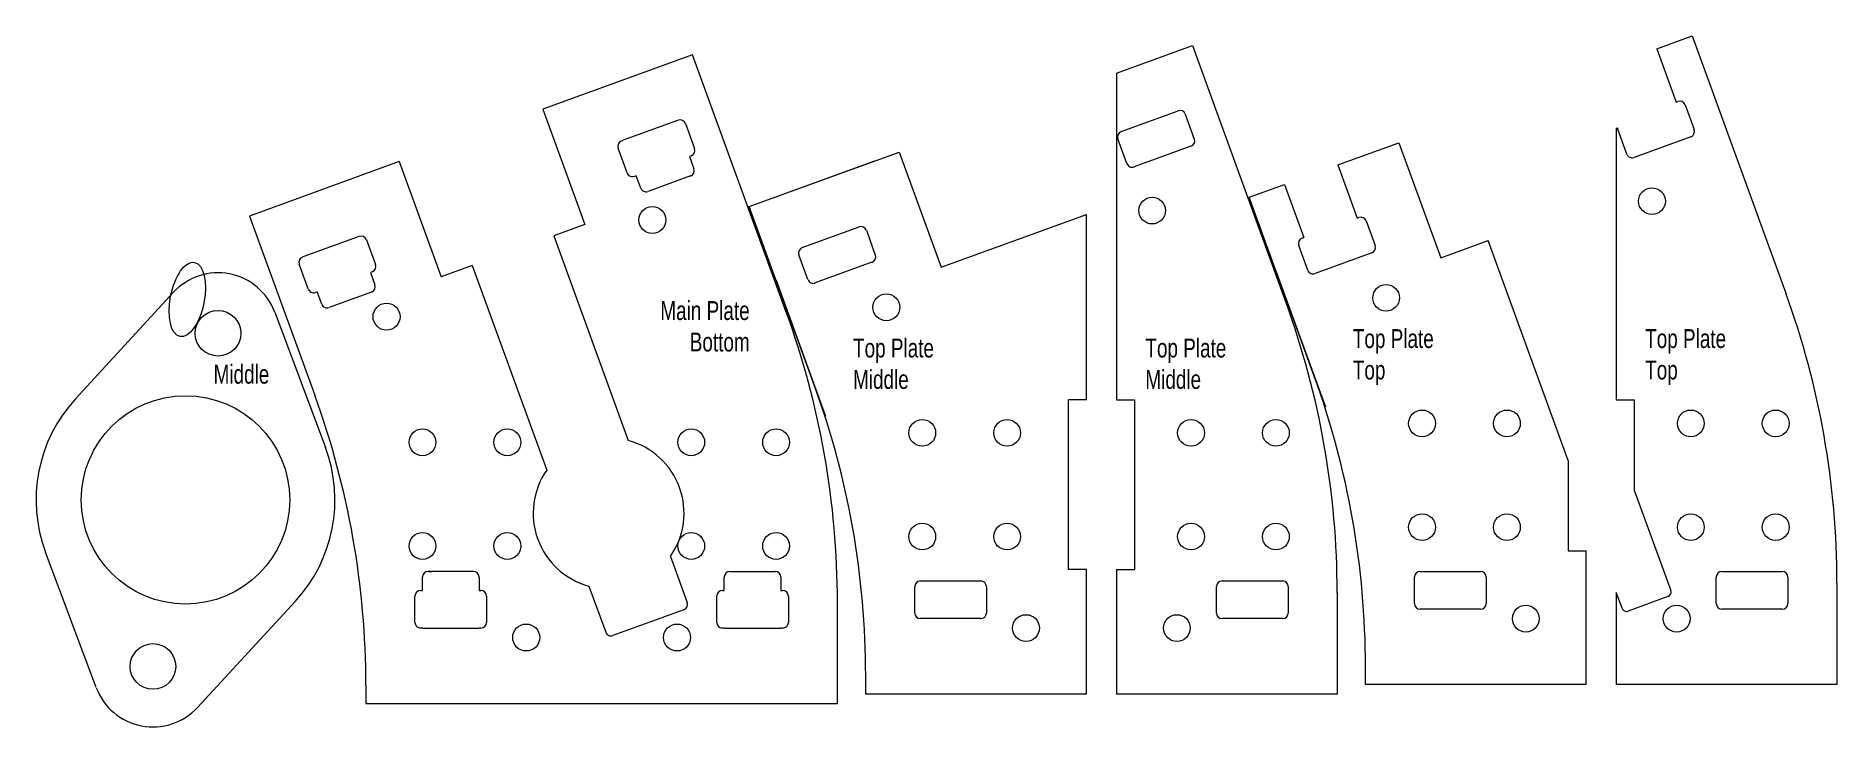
# Model space of a CAD drawing. Header units: millimetres. Extents: x 5 to 196, y 8 to 81.
import ezdxf

# ---------------------------------------------------------------- set-up
doc = ezdxf.new("R2010")
doc.units = ezdxf.units.MM
for name, color, linetype, lineweight in [('Bottom', 7, 'CONTINUOUS', 0), ('Bottom Text', 4, 'CONTINUOUS', 0), ('Middle Layer', 7, 'CONTINUOUS', 0), ('Middle Text', 4, 'CONTINUOUS', 0), ('Notes', 7, 'CONTINUOUS', 0), ('Top Layer', 7, 'CONTINUOUS', 0), ('Top Text', 4, 'CONTINUOUS', 0)]:
    doc.layers.add(name, color=color, linetype=linetype, lineweight=lineweight)
doc.styles.get("Standard").update_dxf_attribs({"font": 'txt', "width": 0.75})

msp = doc.modelspace()

# ---------------------------------------------------------------- linework, layer by layer
at = {"layer": 'Bottom'}
for p, q in [((74.64, 78.81), (58.76, 73.03)), ((84.57, 51.53), (74.64, 78.81)), ((58.76, 73.03), (63.21, 60.81)), ((72.94, 71.8), (67.3, 69.75)), ((72.94, 71.8), (73.13, 71.87)), ((73.89, 71.51), (74.85, 68.88)), ((67.71, 66.28), (66.75, 68.91)), ((67.11, 69.68), (67.3, 69.75)), ((43.54, 67.49), (27.66, 61.71)), ((43.54, 67.49), (47.99, 55.27)), ((74.49, 68.11), (74.31, 68.04)), ((74.31, 68.04), (74.78, 66.73)), ((68.67, 65.99), (68.48, 65.92)), ((69.15, 64.67), (68.67, 65.99)), ((74.43, 65.96), (69.92, 64.32)), ((27.66, 61.71), (34.57, 42.71)), ((33.47, 57.44), (39.11, 59.49)), ((39.11, 59.49), (39.3, 59.56)), ((63.21, 60.81), (59.92, 59.61)), ((59.92, 59.61), (67.82, 37.91)), ((33.28, 57.37), (33.47, 57.44)), ((40.07, 59.2), (41.02, 56.57)), ((33.88, 53.97), (32.92, 56.6)), ((40.66, 55.8), (40.48, 55.73)), ((40.48, 55.73), (40.96, 54.41)), ((51.28, 56.47), (47.99, 55.27)), ((51.28, 56.47), (59.18, 34.76)), ((34.84, 53.68), (34.65, 53.61)), ((35.32, 52.36), (34.84, 53.68)), ((40.6, 53.64), (36.09, 52)), ((72.3, 25.61), (74.08, 20.71)), ((46, 22), (46, 23.4)), ((46.6, 24), (46.96, 24)), ((51.4, 24), (46.96, 24)), ((52, 23.4), (52, 22)), ((78, 22), (78, 23.4)), ((78.6, 24), (83.4, 24)), ((84, 23.4), (84, 22)), ((45.2, 18.6), (45.2, 21.4)), ((45.8, 22), (46, 22)), ((52, 22), (52.2, 22)), ((52.8, 21.4), (52.8, 18.6)), ((63.65, 22.46), (65.44, 17.56)), ((77.2, 18.6), (77.2, 21.4)), ((77.8, 22), (78, 22)), ((84, 22), (84.2, 22)), ((84.8, 21.4), (84.8, 18.6)), ((73.72, 19.94), (66.2, 17.21)), ((90, 10), (90, 20.75)), ((46, 18), (45.8, 18)), ((46, 18), (52, 18)), ((52.2, 18), (52, 18)), ((78, 18), (77.8, 18)), ((78, 18), (84, 18)), ((84.2, 18), (84, 18)), ((40, 11.93), (40, 10)), ((40, 10), (90, 10))]:
    msp.add_line(p, q, dxfattribs=at)
for centre, radius in [((70.38, 61.29), 1.43), ((42.19, 51.03), 1.43), ((46, 37.71), 1.42), ((55, 37.71), 1.42), ((74.5, 37.71), 1.42), ((83.5, 37.71), 1.42), ((46, 26.71), 1.42), ((55, 26.71), 1.42), ((74.5, 26.71), 1.42), ((83.5, 26.71), 1.42), ((57, 17), 1.43), ((73, 17), 1.43)]:
    msp.add_circle(centre, radius, dxfattribs=at)
for centre, radius, start, end in [((73.33, 71.31), 0.6, 20, 110), ((67.32, 69.12), 0.6, 110, 200), ((74.29, 68.67), 0.6, 290, 20), ((68.27, 66.49), 0.6, 200, 290), ((74.22, 66.52), 0.6, 290, 20), ((69.71, 64.88), 0.6, 200, 290), ((39.5, 58.99), 0.6, 20, 110), ((33.49, 56.8), 0.6, 110, 200), ((40.46, 56.36), 0.6, 290, 20), ((34.45, 54.17), 0.6, 200, 290), ((40.39, 54.21), 0.6, 290, 20), ((35.88, 52.57), 0.6, 200, 290), ((0, 20.75), 90, 0, 20), ((-50, 11.93), 90, 0, 20), ((65.74, 30.18), 8, 325.0996, 74.9004), ((65.74, 30.18), 8, 145.0996, 254.9004), ((46.6, 23.4), 0.6, 90, 180), ((51.4, 23.4), 0.6, 0, 90), ((78.6, 23.4), 0.6, 90, 180), ((83.4, 23.4), 0.6, 0, 90), ((45.8, 21.4), 0.6, 90, 180), ((52.2, 21.4), 0.6, 0, 90), ((77.8, 21.4), 0.6, 90, 180), ((84.2, 21.4), 0.6, 0, 90), ((73.52, 20.51), 0.6, 290, 20), ((45.8, 18.6), 0.6, 180, 270), ((52.2, 18.6), 0.6, 270, 0), ((66, 17.77), 0.6, 200, 290), ((77.8, 18.6), 0.6, 180, 270), ((84.2, 18.6), 0.6, 270, 0)]:
    msp.add_arc(centre, radius, start, end, dxfattribs=at)
at = {"layer": 'Middle Layer'}
for p, q in [((119.6, 76.88), (127.64, 79.81)), ((127.64, 79.81), (137.57, 52.53)), ((119.6, 76.88), (119.6, 42.21)), ((120.11, 70.68), (126.13, 72.87)), ((126.89, 72.51), (127.85, 69.88)), ((120.71, 67.28), (119.75, 69.91)), ((127.49, 69.11), (121.48, 66.92)), ((80.66, 62.71), (96.54, 68.49)), ((80.66, 62.71), (93.96, 67.55)), ((96.54, 68.49), (100.99, 56.27)), ((87.57, 43.71), (80.66, 62.71)), ((100.99, 56.27), (116.4, 61.88)), ((116.4, 42.21), (116.4, 61.88)), ((86.28, 58.37), (92.3, 60.56)), ((93.07, 60.2), (94.02, 57.57)), ((86.88, 54.97), (85.92, 57.6)), ((93.66, 56.8), (87.65, 54.61)), ((9.21, 42.33), (19.59, 53.62)), ((83.5, 54.89), (88.75, 40.48)), ((30.34, 51.52), (35.71, 37.16)), ((114.5, 24.21), (114.5, 42.21)), ((116.4, 42.21), (114.5, 42.21)), ((119.6, 42.21), (121.5, 42.21)), ((121.5, 42.21), (121.5, 24.21)), ((11.4, 11.68), (6.03, 26.04)), ((98.8, 23), (105.2, 23)), ((116.4, 24.21), (114.5, 24.21)), ((116.4, 11), (116.4, 24.21)), ((119.6, 24.21), (121.5, 24.21)), ((119.6, 24.21), (119.6, 11)), ((130.8, 23), (137.2, 23)), ((98.2, 19.6), (98.2, 22.4)), ((105.8, 22.4), (105.8, 19.6)), ((130.2, 19.6), (130.2, 22.4)), ((137.8, 22.4), (137.8, 19.6)), ((143, 21.75), (143, 11)), ((32.53, 20.87), (22.15, 9.58)), ((105.2, 19), (98.8, 19)), ((137.2, 19), (130.8, 19)), ((93, 11), (93, 12.93)), ((116.4, 11), (93, 11)), ((143, 11), (119.6, 11))]:
    msp.add_line(p, q, dxfattribs=at)
for centre, radius in [((123.38, 62.29), 1.42), ((24.32, 49.27), 2.42), ((95.19, 52.03), 1.42), ((20.87, 31.6), 11.05), ((99, 38.71), 1.42), ((108, 38.71), 1.42), ((127.5, 38.71), 1.42), ((136.5, 38.71), 1.42), ((99, 27.71), 1.42), ((108, 27.71), 1.42), ((127.5, 27.71), 1.42), ((136.5, 27.71), 1.42), ((110, 18), 1.42), ((126, 18), 1.42), ((17.42, 13.93), 2.42)]:
    msp.add_circle(centre, radius, dxfattribs=at)
for centre, radius, start, end in [((126.33, 72.31), 0.6, 20, 110), ((120.32, 70.12), 0.6, 110, 200), ((127.29, 69.67), 0.6, 290, 20), ((121.27, 67.49), 0.6, 200, 290), ((92.5, 59.99), 0.6, 20, 110), ((86.49, 57.8), 0.6, 110, 200), ((93.46, 57.36), 0.6, 290, 20), ((24.32, 49.27), 6.42, 20.5255, 137.376), ((87.45, 55.17), 0.6, 200, 290), ((53, 21.75), 90, 360, 20), ((20.87, 31.6), 15.85, 137.376, 200.5255), ((3, 12.93), 90, 360, 20), ((20.87, 31.6), 15.85, 317.376, 20.5255), ((98.8, 22.4), 0.6, 90, 180), ((105.2, 22.4), 0.6, 360, 90), ((130.8, 22.4), 0.6, 90, 180), ((137.2, 22.4), 0.6, 360, 90), ((98.8, 19.6), 0.6, 180, 270), ((105.2, 19.6), 0.6, 270, 360), ((130.8, 19.6), 0.6, 180, 270), ((137.2, 19.6), 0.6, 270, 360), ((17.42, 13.93), 6.42, 200.5255, 317.376)]:
    msp.add_arc(centre, radius, start, end, dxfattribs=at)
msp.add_ellipse((21.06, 52.86), major_axis=(0.77, 3.93), ratio=0.45, dxfattribs=at)
at = {"layer": 'Notes'}
msp.add_line((46.96, 24), (46.6, 24), dxfattribs=at)
at = {"layer": 'Top Layer'}
for p, q in [((176.89, 79.44), (180.64, 80.81)), ((180.64, 80.81), (190.57, 53.53)), ((176.89, 79.44), (178.94, 73.8)), ((178.94, 73.8), (179.13, 73.87)), ((179.89, 73.51), (180.85, 70.88)), ((172.6, 71.03), (172.72, 71.05)), ((172.6, 71.03), (172.6, 42.21)), ((173.71, 68.28), (172.75, 70.91)), ((143.06, 67.13), (149.54, 69.49)), ((149.54, 69.49), (153.99, 57.27)), ((180.49, 70.11), (174.48, 67.92)), ((143.06, 67.13), (145.11, 61.49)), ((133.66, 63.71), (137.42, 65.07)), ((137.42, 65.07), (139.47, 59.44)), ((140.57, 44.71), (133.66, 63.71)), ((145.11, 61.49), (145.3, 61.56)), ((146.07, 61.2), (147.02, 58.57)), ((139.28, 59.37), (139.47, 59.44)), ((139.88, 55.97), (138.92, 58.6)), ((146.66, 57.8), (140.65, 55.61)), ((153.99, 57.27), (159.01, 59.1)), ((167.5, 35.79), (159.01, 59.1)), ((136.5, 55.89), (141.75, 41.48)), ((172.6, 42.21), (174.5, 42.21)), ((174.5, 42.21), (174.5, 32.63)), ((167.5, 35.79), (167.5, 26.21)), ((174.5, 32.63), (178.38, 21.98)), ((167.5, 26.21), (169.4, 26.21)), ((169.4, 12), (169.4, 26.21)), ((151.2, 20.6), (151.2, 23.4)), ((151.8, 24), (158.2, 24)), ((158.8, 23.4), (158.8, 20.6)), ((183.2, 20.6), (183.2, 23.4)), ((183.8, 24), (190.2, 24)), ((190.8, 23.4), (190.8, 20.6)), ((173.21, 20.1), (172.6, 21.77)), ((172.6, 21.77), (172.6, 12)), ((178.08, 21.34), (173.85, 19.8)), ((196, 22.75), (196, 12)), ((158.2, 20), (151.8, 20)), ((190.2, 20), (183.8, 20)), ((146, 12), (146, 13.93)), ((169.4, 12), (146, 12)), ((196, 12), (172.6, 12))]:
    msp.add_line(p, q, dxfattribs=at)
for centre in [(176.38, 63.29), (148.19, 53.03), (152, 39.71), (161, 39.71), (180.5, 39.71), (189.5, 39.71), (152, 28.71), (161, 28.71), (180.5, 28.71), (189.5, 28.71), (163, 19), (179, 19)]:
    msp.add_circle(centre, 1.42, dxfattribs=at)
for centre, radius, start, end in [((179.33, 73.31), 0.6, 20, 110), ((173.32, 71.12), 0.6, 186.2001, 200), ((180.29, 70.67), 0.6, 290, 20), ((174.27, 68.49), 0.6, 200, 290), ((145.5, 60.99), 0.6, 20, 110), ((139.49, 58.8), 0.6, 110, 200), ((146.46, 58.36), 0.6, 290, 20), ((140.45, 56.17), 0.6, 200, 290), ((106, 22.75), 90, 360, 20), ((56, 13.93), 90, 360, 20), ((151.8, 23.4), 0.6, 90, 180), ((158.2, 23.4), 0.6, 360, 90), ((183.8, 23.4), 0.6, 90, 180), ((190.2, 23.4), 0.6, 360, 90), ((177.91, 21.81), 0.5, 290, 20), ((151.8, 20.6), 0.6, 180, 270), ((158.2, 20.6), 0.6, 270, 360), ((173.68, 20.27), 0.5, 200, 290), ((183.8, 20.6), 0.6, 180, 270), ((190.2, 20.6), 0.6, 270, 360)]:
    msp.add_arc(centre, radius, start, end, dxfattribs=at)

# ---------------------------------------------------------------- texts
at = {"layer": 'Bottom Text', "insert": (80.7, 52.68), "char_height": 2, "width": 100, "attachment_point": 3}
msp.add_mtext('Main\\~Plate\\PBottom', dxfattribs=at)
at = {"layer": 'Middle Text', "char_height": 2, "width": 100, "attachment_point": 1}
for s, insert in [('Top\\~Plate\\PMiddle', (91.66, 48.71)), ('Top\\~Plate\\PMiddle', (122.66, 48.71)), ('Middle', (23.85, 45.93))]:
    msp.add_mtext(s, dxfattribs=dict(at, insert=insert))
at = {"layer": 'Top Text', "char_height": 2, "width": 100, "attachment_point": 1}
for insert in [(144.66, 49.71), (175.66, 49.71)]:
    msp.add_mtext('Top\\~Plate\\PTop', dxfattribs=dict(at, insert=insert))

doc.saveas('drawing.dxf')
